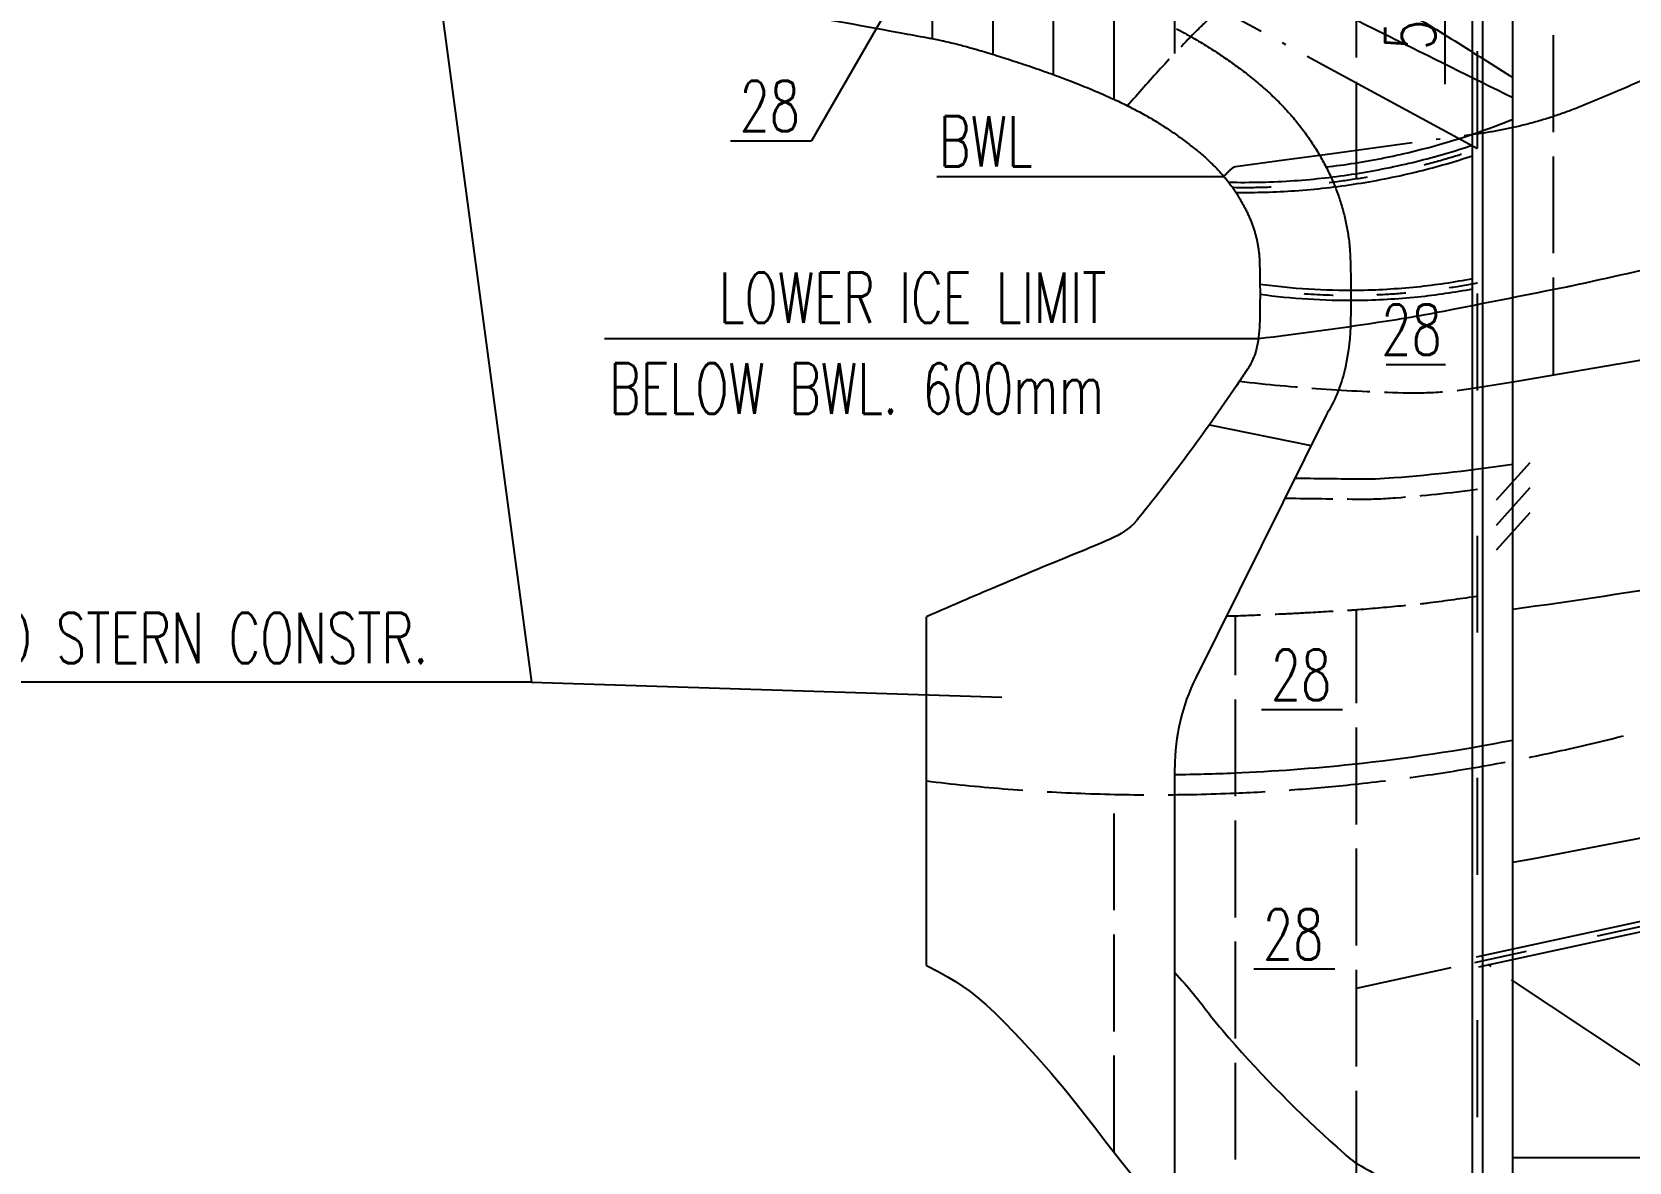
# Model space of a CAD drawing. Extents: x -12185 to 163857, y -7437 to 55100.
# Drawn here: x -561 to 7350, y 977 to 6576 of the extents above; entities that cross this region are included whole.
import ezdxf

# ---------------------------------------------------------------- set-up
doc = ezdxf.new("R2010")
doc.units = 0
doc.header["$LTSCALE"] = 40
doc.header["$MEASUREMENT"] = 0
for name, pattern in [('ACAD_ISO02W100', [15, 12, -3]), ('ACAD_ISO03W100', [30, 12, -18]), ('ACAD_ISO04W100', [30.5, 24, -3, 0.5, -3]), ('ACAD_ISO05W100', [34, 24, -3, 0.5, -3, 0.5, -3])]:
    doc.linetypes.add(name, pattern=pattern)
doc.layers.get('0').update_dxf_attribs({"linetype": 'CONTINUOUS'})
for name, color, linetype in [('BANFENG', 6, 'CONTINUOUS'), ('C-CAS', 4, 'ACAD_ISO02W100'), ('C-CEN', 4, 'ACAD_ISO04W100'), ('TEXT', 1, 'CONTINUOUS'), ('Y-CAS', 7, 'ACAD_ISO02W100'), ('Y-H', 2, 'ACAD_ISO03W100'), ('Y-PH', 2, 'ACAD_ISO05W100')]:
    doc.layers.add(name, color=color, linetype=linetype)
doc.styles.add('ROMANS', font='romans.shx', dxfattribs={"width": 0.7, "height": 250})

msp = doc.modelspace()

# ---------------------------------------------------------------- linework, layer by layer
for p, q in [((6575, 0), (6575, 17204.336)), ((6625, 0), (6625, 17193.554)), ((1407.564, 7141.459), (1913.937, 3354.989)), ((2898.699, 6036.711), (3300.047, 6036.711)), ((3921.982, 5860.063), (5342.922, 5860.063)), ((2275.851, 5056.913), (5513.864, 5056.913)), ((6146.506, 4928.88), (6440.29, 4928.88)), ((5849.447, 4677.432), (5203.846, 3375.761)), ((6858.748, 4441.445), (6691.295, 4255.813)), ((6858.748, 4316.346), (6691.295, 4130.713)), ((6858.748, 4193.966), (6691.295, 4008.333)), ((1913.937, 3354.989), (-1776.642, 3354.989)), ((1913.937, 3354.989), (4243.497, 3280.411)), ((5529.736, 3218.738), (5931.084, 3218.738)), ((5099.71, 665.8), (5099.71, 2931.432)), ((5491.133, 1933.546), (5892.481, 1933.546))]:
    msp.add_line(p, q)
at = {"color": 0, "linetype": 'ByBlock'}
msp.add_line((6436.728, 7842.469), (6436.728, 6316.413), dxfattribs=at)
at = {"color": 0}
for p, q in [((3772.332, 6856.419), (3300.047, 6036.711)), ((5271.059, 4628.666), (5774.638, 4526.6))]:
    msp.add_line(p, q, dxfattribs=at)
for points in [[(3115.152, 7143.417, -0.00002465), (3824.553, 7013.802, -0.00016301)], [(5108.113, 6591.317, -0.00461315), (5149.417, 6569.19, -0.00464259), (5189.025, 6547.019, -0.00498879), (5226.518, 6525.072, -0.00470365), (5263.745, 6502.302, -0.00498925), (5299.259, 6479.621, -0.00414218), (5333.107, 6457.124, -0.00418604), (5366.353, 6434.219, -0.00414145), (5397.9, 6411.702, -0.00392652), (5430.146, 6387.89, -0.00534685), (5462.472, 6363.08, -0.00503847), (5495.329, 6336.761, -0.00633249), (5525.919, 6311.094, -0.00583943), (5557.016, 6283.684, -0.00673485), (5586.323, 6256.513, -0.00677102), (5614.825, 6228.619, -0.00727601), (5641.831, 6200.661, -0.00704688), (5668.311, 6171.628, -0.00727948), (5693.594, 6142.26, -0.00773327), (5717.55, 6112.682, -0.00753467), (5740.353, 6082.701, -0.00761508), (5762.173, 6052.132, -0.00687799), (5782.524, 6021.799, -0.00745525), (5801.554, 5991.599, -0.00678913), (5819.423, 5961.365, -0.00690616), (5836.371, 5930.808, -0.00658585), (5852.333, 5900.104, -0.00680088), (5867.322, 5869.282, -0.00697271), (5881.079, 5838.892, -0.00721675), (5893.867, 5808.368, -0.00792673), (5905.968, 5776.835, -0.00765044), (5917.149, 5744.745, -0.00793462), (5927.237, 5712.602, -0.00798112), (5936.289, 5680.183, -0.00813974), (5944.29, 5647.492, -0.008165), (5951.218, 5614.572, -0.00804489), (5957.024, 5581.737, -0.00815309), (5961.755, 5548.787, -0.0079315), (5965.685, 5513.352, -0.01073432), (5968.25, 5478.33, -0.00516475), (5968.704, 5467.351, -0.00024668), (5969.798, 5431.498, -0.00750031), (5972.068, 5280.152, -0.00674263), (5969.836, 5114.678, -0.05552194), (5938.505, 4888.913, -0.07501243), (5849.447, 4677.432, -0.00976945)]]:
    msp.add_lwpolyline(points, format="xyb")
at = {"color": 2}
for points in [[(2973.75, 6711.8, -0.00002675), (3743.651, 6571.134, -0.00016301), (3870, 6548, -0.0028539), (3895.471, 6543.177, -0.00210608), (3929.92, 6536.3, -0.00494721), (3955.02, 6530.92, -0.00332577), (3992.22, 6522.3, -0.00345025), (4026.805, 6513.791, -0.00370216), (4058.92, 6505.4, -0.00308821), (4096.444, 6495.05, -0.00313659), (4133.26, 6484.4, -0.00189784), (4173.58, 6472.295, -0.00164491), (4220, 6458, -0.00185535), (4276.459, 6440.179, -0.00197122), (4329.47, 6423, -0.00250853), (4377.454, 6406.973, -0.00227549), (4430.18, 6388.8, -0.00253791), (4478.291, 6371.697, -0.00255153), (4525.97, 6354.2, -0.00266622), (4568.908, 6337.932, -0.0022323), (4620, 6318, -0.00285188), (4665.729, 6299.622, -0.00286351), (4711.06, 6280.8, -0.00396484), (4749.427, 6264.251, -0.00350769), (4792.51, 6244.9, -0.00427231), (4829.606, 6227.539, -0.00430954), (4866.08, 6209.7, -0.00476808), (4899.285, 6192.706, -0.00461315), (4933.27, 6174.5, -0.00464259), (4965.586, 6156.41, -0.00498879), (4995.33, 6139, -0.00470365), (5025.334, 6120.647, -0.00498925), (5053.28, 6102.8, -0.00414218), (5080.918, 6084.43, -0.00418604), (5107.96, 6065.8, -0.00414145), (5133.439, 6047.613, -0.00392652), (5160, 6028, -0.00534685), (5184.691, 6009.05, -0.00503847), (5210.47, 5988.4, -0.00633249), (5232.328, 5970.06, -0.00583943), (5255.54, 5949.6, -0.00673485), (5275.957, 5930.67, -0.00677102), (5295.75, 5911.3, -0.00727601), (5313.657, 5892.762, -0.00704688), (5331.59, 5873.1, -0.00727948), (5348.324, 5853.662, -0.00773327), (5363.52, 5834.9, -0.00753467), (5378.113, 5815.713, -0.00761508), (5391.97, 5796.3, -0.00687799), (5405.423, 5776.248, -0.00745525), (5417.3, 5757.4, -0.00678913), (5428.951, 5737.686, -0.00690616), (5439.87, 5718, -0.00658585), (5450.364, 5697.813, -0.00680088), (5460, 5678, -0.00697271), (5468.582, 5659.043, -0.00721675), (5476.35, 5640.5, -0.00792673), (5483.339, 5622.287, -0.00765044), (5489.99, 5603.2, -0.00793462), (5495.801, 5584.683, -0.00798112), (5500.99, 5566.1, -0.00813974), (5505.508, 5547.64, -0.008165), (5509.41, 5529.1, -0.00804489), (5512.694, 5510.524, -0.00815309), (5515.34, 5492.1, -0.0079315), (5517.696, 5470.854, -0.01073432), (5518.85, 5455.1, -0.00516475), (5518.92, 5453.409, -0.00024668), (5520, 5418, -0.00750031), (5522.068, 5280.152, -0.00674263), (5520, 5126.813, -0.05552194), (5502.364, 4999.735, -0.07501243), (5465.416, 4911.996, -0.00976945), (5460.655, 4904.532, -0.00120442), (5420.718, 4844.861, -0.0212326), (4922.621, 4168.369, -0.11620988), (4800, 4072.753, -0.01148568), (4636.734, 4002.194, 0.0043194), (4200, 3820.832, 0.00136977), (4068.343, 3764.394, 0.00090745), (3870, 3678.298)], [(354.134, 7190.369, 0.00002283), (733.125, 7121.15, -0.00002699), (1181.25, 7039.3, -0.00002699), (1629.375, 6957.4, 0.00002699), (2077.5, 6875.5)]]:
    msp.add_lwpolyline(points, format="xyb", dxfattribs=at)
at = {"flags": 128}
for points in [[(5849.041, 5906.6, 0.01024879), (5992.248, 5926.075, 0.02163519), (6291.217, 5986.343, 0.03611812), (6775, 6143.657)], [(5366.223, 5831.435, 0.02293744), (5691.747, 5839.086, 0.02157657), (5996.124, 5873.477, 0.02163519), (6297.213, 5934.173, 0.02037634), (6575, 6014.935, 0.01978996)], [(5402.435, 5780.806, 0.02034403), (5695.213, 5789.206, 0.02157657), (6003.876, 5824.082, 0.02163519), (6309.204, 5885.632, 0.01921219), (6575, 5962.237)], [(6575, 5352.588, -0.02162028), (6298.866, 5311.824, -0.02320885), (5999.737, 5294.778, -0.01841582), (5762.033, 5301.035, -0.01869633), (5521.847, 5325.262, -0.01841582)], [(6575, 5301.688, -0.02088782), (6304.024, 5262.09, -0.02320885), (6000.263, 5244.781, -0.01841582), (5758.878, 5251.134, -0.01815028), (5522.065, 5274.761, -0.01841582)], [(5099.71, 2896.941, 0.00800026), (5395.749, 2904.795, 0.01580054), (5978.918, 2948.099, 0.02175662), (6775, 3067.784, 0.01580054)]]:
    msp.add_lwpolyline(points, format="xyb", dxfattribs=at)
at = {"color": 0, "flags": 128}
msp.add_lwpolyline([(6775, 4433.518, -0.01780431), (6185.471, 4365.933, -0.02256541), (6001.171, 4359.773, -0.00057391), (5693.854, 4363.723, -0.00086253)], format="xyb", dxfattribs=at)
at = {"color": 2}
for points in [[(3870, 1950), (3870, 3678.298)], [(3870, 1950), (3927.35, 1920.9), (3973.9, 1895.3), (4013.92, 1871), (4050, 1847), (4085.89, 1821.2), (4123.35, 1792), (4163.36, 1757.8), (4207.84, 1716.5), (4260, 1665), (4337.78, 1584.6), (4413.62, 1502.2), (4487.65, 1417.7), (4560, 1331), (4636.11, 1236), (4701.71, 1151.7), (4764.17, 1070.4), (4831.03, 984.2), (4910, 885)]]:
    msp.add_lwpolyline(points, dxfattribs=at)
for points in [[(6594.695, 1993.275), (8095.181, 2319.108), (9595.588, 2582.926), (11095.19, 2856.946), (12575, 3166.879)], [(6605.305, 1944.414), (8104.819, 2270.035), (9604.412, 2533.711), (11104.81, 2807.876), (12605.125, 3122.104)]]:
    msp.add_lwpolyline(points)
at = {"color": 0}
msp.add_lwpolyline([(5099.71, 1915.8, -0.02915723), (5276.711, 1701.673, 0.01458832), (5400, 1555.948, 0.03132307), (5939.677, 1018.931, 0.08279342), (6024.892, 957.032, 0.01199743), (6135.913, 894.036, 0.00329205), (6575, 740.658, 0.00239236), (6648.482, 715.961, 0.00139298), (6775, 674.503)], format="xyb", dxfattribs=at)
msp.add_arc((6099.71, 2931.432), 1000, 153.6195806, 180)
at = {"layer": 'BANFENG', "color": 6}
msp.add_line((6775, 0), (6775, 16594.092), dxfattribs=at)
at = {"layer": 'BANFENG', "color": 232, "flags": 128}
for points in [[(47960.137, 8650, 0.00000588), (62842.444, 8649.825, 0.0000032), (90178.275, 8650)], [(91305.943, 8650.015, 0.00000038), (92100, 8650.034, 0.00003497)], [(-2681.017, 11027.081, -0.00000028), (-2313.897, 10959.488, -0.00020056)], [(1896.738, 10164.739, -0.00000062), (2417.109, 10064.973, -0.00003254)], [(45600, 8650.04, 0.00000105), (46350, 8650.03, -0.00000466)], [(737.712, 10386.696, -0.00000056), (769.607, 10380.591, -0.00000056), (801.771, 10374.434, -0.00001298)], [(5513.864, 5056.913, 0.00723223), (6106.422, 5137.201, 0.01145091), (6478.547, 5201.86, 0.00020785), (7041.289, 5313.215, 0.00508972), (7064.222, 5318.005, 0.00232838), (7618.688, 5442.453, 0.00305938)]]:
    msp.add_lwpolyline(points, format="xyb", dxfattribs=at)
at = {"layer": 'BANFENG', "color": 232}
for points in [[(2283.3, 7752.797, 0.00000423), (2473.664, 7718.022, 0.00001514), (2804.562, 7657.587, -0.00001865), (3135.46, 7597.153, -0.00000226), (3200.656, 7585.243, -0.0000008), (3385.729, 7551.433, -0.00000678), (3718.914, 7490.559, -0.00001211), (3905.456, 7456.47, -0.00003533)], [(-897.713, 8334.012, -0.00000211), (-482.029, 8258.089, -0.00002699)], [(-1195.647, 8388.425, -0.00000398), (-1034.113, 8358.924)], [(24750, 10665.734, 0.01896804), (19671.045, 8787.785, 0.02371043), (15750, 6944.207, 0.0032637), (13758.805, 5873.303, -0.01611521), (13350, 5666.804, -0.00741808), (12607.408, 5334.577, -0.00736598), (11850, 5022.255, -0.0149983), (11588.39, 4927.83, -0.00199593), (9600, 4285.628, -0.02725927), (8564.504, 4016.913, -0.01606076), (6775, 3714.742)], [(-2403.85, 8568.595, -0.00002307), (-1812.148, 8483.127, -0.00112317)], [(5542.325, 6862.55, 0.00099404), (6775, 6250.198)], [(5746.2, 5057.495, -0.00007467), (5746.18, 5057.163)], [(6775, 2461.888, 0.00660513), (9790.828, 3070.545, 0.00704936), (12600, 3717.796, 0.00002148), (13005.48, 3817.28, 0.00336428), (13008.064, 3817.932, 0.0074425), (13425.227, 3932.928, 0.00461874), (14092.744, 4134.381, 0.00119696), (14488.589, 4258.886, 0.00185406), (14743.648, 4340.824, 0.00277905), (15338.174, 4537.911, 0.00647964), (15591.56, 4627.149, 0.0001718), (15593.55, 4627.88, 0.00001953), (15611.057, 4634.317, 0.00527346), (15676.405, 4659.13, 0.00464624), (15750, 4688.758)]]:
    msp.add_lwpolyline(points, format="xyb", dxfattribs=at)
msp.add_lwpolyline([(6775, 1000), (23000, 1000)], dxfattribs=at)
at = {"layer": 'C-CAS', "color": 4}
for p, q in [((4500, 6363.799), (4500, 16394.443)), ((3900, 6542.29), (3900, 16345.171)), ((5100, 6469.501), (5100, 16306.932))]:
    msp.add_line(p, q, dxfattribs=at)
at = {"layer": 'C-CAS'}
msp.add_line((6975, 4879.396), (6975, 15707.279), dxfattribs=at)
at = {"layer": 'C-CEN', "color": 4}
for p, q in [((6600, 5997), (-2400, 10875.308)), ((9600, 0), (6625, 1974.273))]:
    msp.add_line(p, q, dxfattribs=at)
at = {"layer": 'C-CEN', "color": 1, "flags": 128}
msp.add_lwpolyline([(5342.922, 5860.063, -0.03276035), (5386.961, 5902.872, -0.14361954), (5400, 5908.702), (5642.093, 5941.625), (5868.23, 5972.377), (6600, 6071.891, 0.06219455), (7106.368, 6206.266, 0.02954274), (8100, 6677.316, 0.03573579), (8936.522, 7217.283, -0.04566043), (9600, 7627.158, -0.00427327), (10454.8, 8043.851, -0.00571557), (11100, 8342.57, -0.00232185), (12136.144, 8802.211, -0.0052207), (12600, 8999.662, -0.00706833), (13291.761, 9274.247, -0.00611079), (14100, 9570.657, -0.0049932), (14993.167, 9875.888, -0.0074095), (15600, 10066.594, -0.00279093), (16403.563, 10301.226, -0.00323133), (17100, 10495.506, -0.0025457), (18008.97, 10737.791, 0.00391231), (18600, 10897.061, 0.00160874), (19343.06, 11106.128, -0.00157921), (20100, 11319.148, -0.00066314), (20844.879, 11525.173, -0.00065462), (21600, 11731.89, -0.00204697), (22304.333, 11920.619, -0.0018157), (23100, 12127.246, -0.00271746), (23643.813, 12263.219, -0.00154874), (24600, 12493.649, -0.00251331), (25460.951, 12693.743, -0.0033951), (26100, 12834.326, -0.00399019), (26690.494, 12955.113, -0.00259736), (27600, 13128.702, -0.00220665), (28499.42, 13291.427, -0.00331106), (29100, 13393.253, -0.00298557), (29824.649, 13506.747, -0.0027952), (30600, 13619.014, -0.0015544), (31418.733, 13730.299, -0.00186975), (32100, 13818.152, -0.00164022), (32874.345, 13912.487, -0.00175168), (33600, 13995.899, -0.00207067), (34350.458, 14076.353, -0.00207497), (35100, 14150.429, -0.00208125), (35868.903, 14219.969, -0.00219049), (36600, 14279.798, -0.00164947), (37300.13, 14331.683, -0.00144442), (38100, 14385.985, -0.001689), (38949.158, 14438.289, -0.00220465), (39600, 14473.293, -0.00228921), (40324.662, 14505.738, -0.00214035), (41100, 14533.572, -0.00111613), (41768.951, 14553.225, -0.00089853), (42600, 14574.289, -0.00144586), (43628.841, 14595.54, -0.00315772), (44100, 14600.933, -0.00377866), (44772.826, 14599.3, 0.00307354), (45600, 14596.126, 0.00034102), (46358.189, 14598.394, -0.00034855), (47100, 14600.602, -0.00046497), (48171.749, 14602.048, -0.00116364), (48600, 14601.231, -0.00457544), (49142.692, 14593.966, 0.00259359), (50100, 14577.356, 0.00181491), (51045.916, 14569.285, -0.0030983), (51600, 14563.134, -0.00239534), (51934.904, 14555.736, 0.00355523), (52160.558, 14551.275), (53100, 14539.385), (54600, 14520.399), (56100, 14501.414), (57600, 14482.428), (59475, 14458.696), (60600, 14444.457), (61725, 14430.218), (63600, 14406.486), (65100, 14387.501), (66600, 14368.515), (68100, 14349.529), (69600, 14330.544), (71100, 14311.558), (72975, 14287.827), (74475, 14268.841), (75975, 14249.855), (77475, 14230.87), (78975, 14211.884), (80100, 14197.645), (81600, 14178.66), (83100, 14159.674), (84225, 14145.435), (85350, 14131.196), (86100, 14121.703), (87600, 14102.718), (89100, 14083.732, -0.00190877), (89970.18, 14069.396, -0.00263673), (90600, 14053.291, -0.00235088), (90982.195, 14039.702, -0.0008036), (92100, 13992.896, -0.00089722), (92936.541, 13955.016, -0.00113106), (93600, 13922.276, -0.00443601), (94371.572, 13875.584, -0.00469279), (95100, 13818.139, -0.00196956), (95652.804, 13767.124, -0.00114879), (96600, 13673.752, -0.00118251), (97591.991, 13571.292, -0.00230739), (98100, 13515.234, -0.00454413), (98659.834, 13445.681, -0.00270067), (99600, 13315.017, -0.00187552), (100463.679, 13186.916, -0.00254222), (101100, 13086.782, -0.00220322), (101907.188, 12951.898, -0.00256275), (102600, 12829.328, -0.00139101), (103333.45, 12693.578, -0.00132959), (104100, 12547.384, -0.00123875), (104888.255, 12392.849, -0.0013705), (105600, 12249.453, -0.00230584), (106262.974, 12110.803, -0.00182314), (107100, 11928.526, -0.00248507), (107811.868, 11767.067, -0.00223969), (108600, 11580.463, -0.00275231), (109289.315, 11409.971, -0.00233424), (110100, 11200.685, -0.00293455), (110836.82, 11002.164, -0.00282421), (111600, 10787.082, -0.00341692), (112307.783, 10578.042, -0.00304084), (113100, 10332.898, -0.00328798), (113833.636, 10095.665, -0.00313422), (114600, 9836.93, -0.00356033), (115373.987, 9564.024, -0.00377556), (116100, 9295.995, -0.00334761), (116933.135, 8974.859, -0.00415762), (117600, 8706.248, -0.00171463), (118482.678, 8338.602, -0.00322513), (118950, 8138.516, -0.00001773), (119631.765, 7841.369, 0.00002333), (120150, 7615.503, 0.00000235), (121181.909, 7165.822, 0.0000144), (121350, 7092.579, 0.0007941), (121707.24, 6937.603, -0.00033675), (122550, 6572.918, -0.00104552), (123170.949, 6302.177, 0.00112125), (123750, 6049.807, 0.00229468), (123900.763, 5985.322, 0.00033045), (124950, 5543.037, 0.00207316), (125482.742, 5321.48, 0.00166032), (126150, 5049.807, 0.01646505), (126653.915, 4865.632, 0.01214763), (127350, 4655.494, 0.01235594), (127942.741, 4507.812, 0.01219342), (128550, 4387.819, 0.00674747), (129255.188, 4276.039, 0.00966156), (129750, 4214.171, 0.00407681), (130453.517, 4145.779, 0.0057869), (130950, 4107.383, 0.00362377), (131404.143, 4080.848, -0.00220681), (132150, 4039.39, -0.0045222), (132414.941, 4021.083, -0.00128019), (133350, 3945.563, -0.04241893), (133600.993, 3903.011, -0.01806927), (134173.023, 3733.02)], format="xyb", dxfattribs=at)
at = {"layer": 'TEXT', "color": 1}
msp.add_lwpolyline([(-1092.196, 15131.983, -0.00170169), (600, 15422.284, -0.00000165), (1785.407, 15621.488, -0.00013365), (1800, 15623.937, -0.00065282), (1966.929, 15651.673, -0.00010551), (3000, 15821.71, -0.0082208), (3562.909, 15904.76, -0.00729323), (4200, 15978.642, -0.05496765), (4661.568, 15974.506, -0.03370253), (5400, 15835.427, -0.06770843), (6075.365, 15558.799, 0.0888783), (6600, 15369.268, 0.0002662), (7278.926, 15253.529, 0.00022015), (8100, 15114.38, 0.00006067), (9306.755, 14910.566, 0.00024968)], format="xyb", dxfattribs=at)
at = {"layer": 'Y-CAS', "color": 2}
for p, q in [((4800, 6241.457), (4800, 12677.457)), ((4200, 6464.2), (4200, 12637.918)), ((6000, 5848.779), (6000, 11898.992)), ((5400, 389.345), (5400, 3681.345)), ((6000, 250), (6000, 3711.779)), ((4800, 1024.206), (4800, 2798.617))]:
    msp.add_line(p, q, dxfattribs=at)
at = {"layer": 'Y-CAS', "color": 2, "ltscale": 0.7, "flags": 128}
msp.add_lwpolyline([(5706.895, 6989.365, 0.00293996), (5400, 6751.536, 0.0319095), (5199.084, 6572.109, 0.01745203), (4866.08, 6209.7)], format="xyb", dxfattribs=at)
at = {"layer": 'Y-CAS', "color": 2, "ltscale": 0.6, "flags": 128}
for points in [[(5420.718, 4844.861, 0.02173804), (6230.402, 4788.302, 0.04770998), (6600, 4813.873, 0.04770998)], [(6600, 4308.187, -0.01211951), (6193.317, 4266.242, -0.02256541), (6000, 4259.779, -0.00064193), (5656.003, 4264.249, -0.00003843), (5644.598, 4264.412)], [(6600, 3780.227, -0.00647867), (6363.388, 3746.697, -0.00956777), (6234.765, 3732.663, -0.00020546), (6007.913, 3712.389, -0.00589589), (6000, 3711.779, -0.00192095), (5954.786, 3709.005, -0.00041494), (5745.41, 3697.136, -0.00252758), (5614.965, 3690.512, -0.00153437), (5400, 3681.345, -0.03045735), (5355.877, 3682.287)]]:
    msp.add_lwpolyline(points, format="xyb", dxfattribs=at)
at = {"layer": 'Y-CAS', "color": 2, "flags": 128}
msp.add_lwpolyline([(3870, 2865.213, 0.02048579), (4633.764, 2803.692, 0.02048579), (5400, 2804.885, 0.01580054), (5989.471, 2848.657, 0.03700491), (7350, 3095.804)], format="xyb", dxfattribs=at)
at = {"layer": 'Y-CAS', "color": 2}
msp.add_lwpolyline([(6000, 1838.554), (6606.983, 1970.361)], dxfattribs=at)
at = {"layer": 'Y-H'}
msp.add_line((6600, 0), (6600, 17198.908), dxfattribs=at)
at = {"layer": 'Y-H', "ltscale": 0.4, "flags": 128}
msp.add_lwpolyline([(5385.115, 5806.059, 0.02157657), (5693.48, 5814.146, 0.02157657), (6000, 5848.779, 0.02163519), (6303.208, 5909.903, 0.02163519), (6600, 5997, 0.02163519)], format="xyb", dxfattribs=at)
at = {"layer": 'Y-H', "ltscale": 0.3, "flags": 128}
msp.add_lwpolyline([(6600, 5332, -0.02320885), (6301.445, 5286.957, -0.02320885), (6000, 5269.779, -0.01841582), (5760.456, 5276.084, -0.01841582), (5522.025, 5300)], format="xyb", dxfattribs=at)
at = {"layer": 'Y-H', "ltscale": 0.5}
msp.add_lwpolyline([(6606.983, 1970.361), (8100, 2294.572), (9600, 2558.318), (11100, 2832.411), (12600.932, 3146.768), (13350, 3801.981)], dxfattribs=at)
at = {"layer": 'Y-PH'}
msp.add_line((6600, 4813.873), (6775, 4843.031), dxfattribs=at)
at = {"layer": 'Y-PH', "ltscale": 0.8, "flags": 128}
msp.add_lwpolyline([(-3250, 9110.132, -0.00016913), (-2313.049, 8940.107, -0.00030881), (-1800, 8846.499, -0.00000031), (-601.965, 8627.148, -0.00019057), (-600, 8626.787, -0.00011511), (90.871, 8499.585, -0.00015619), (600, 8405.558, -0.0000305), (696.106, 8387.772, -0.00000266), (1800, 8183.403, -0.00005703), (1880.84, 8168.427, -0.00000412), (3000, 7960.951, -0.00400539), (3579.468, 7848.713, -0.00372868), (4200, 7718.531, -0.05470673), (4380.016, 7658.165, -0.03697965), (6775, 6347.95)], format="xyb", dxfattribs=at)
at = {"layer": 'Y-PH', "flags": 128}
msp.add_lwpolyline([(6775, 4843.031, 0.00179977), (7702.276, 5001.614, 0.00591183), (8100, 5075.964, 0.00225277), (8850, 5228.882, 0.00225277)], format="xyb", dxfattribs=at)

# ---------------------------------------------------------------- texts
at = {"style": 'ROMANS', "width": 0.7}
for s, p in [('28', (2943.8, 6083.451)), ('BWL', (3931.475, 5908.78)), ('LOWER ICE LIMIT ', (2841.309, 5134.032, -8571.814)), ('28', (6122.335, 4975.62)), ('BELOW BWL. 600mm', (2297.406, 4684.246, -8571.814)), ('REFER TO STERN CONSTR.', (-1702.077, 3448.117)), ('28', (5574.837, 3265.479)), ('28', (5536.234, 1980.287))]:
    msp.add_text(s, height=250, dxfattribs=at).set_placement(p)
at = {"color": 4, "linetype": 'ByBlock', "insert": (6266.159, 7093.471), "char_height": 250, "attachment_point": 5, "rotation": 90, "style": 'ROMANS'}
msp.add_mtext('\\A1;5900 A.BL', dxfattribs=at)

doc.saveas('drawing.dxf')
